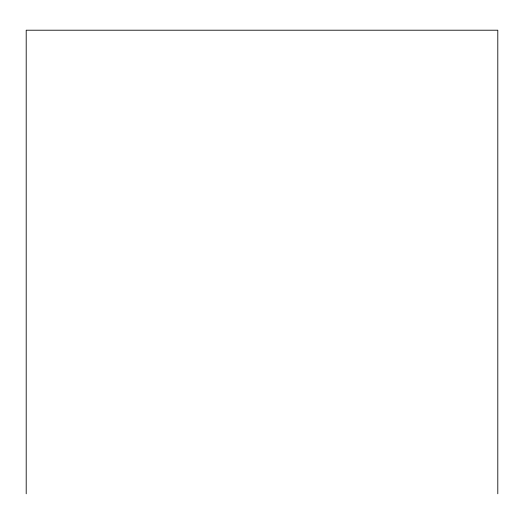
<?xml version="1.0" encoding="UTF-8"?>
<svg xmlns="http://www.w3.org/2000/svg" width="524" height="524" viewBox="0 0 524 524"><rect width="100%" height="100%" fill="white"/><g stroke="black" fill="none" stroke-linecap="round" stroke-linejoin="round"><path stroke-width="0.79" d="M497.8 493.791L497.8 30.209L26.2 30.209L26.2 493.791"/></g></svg>
